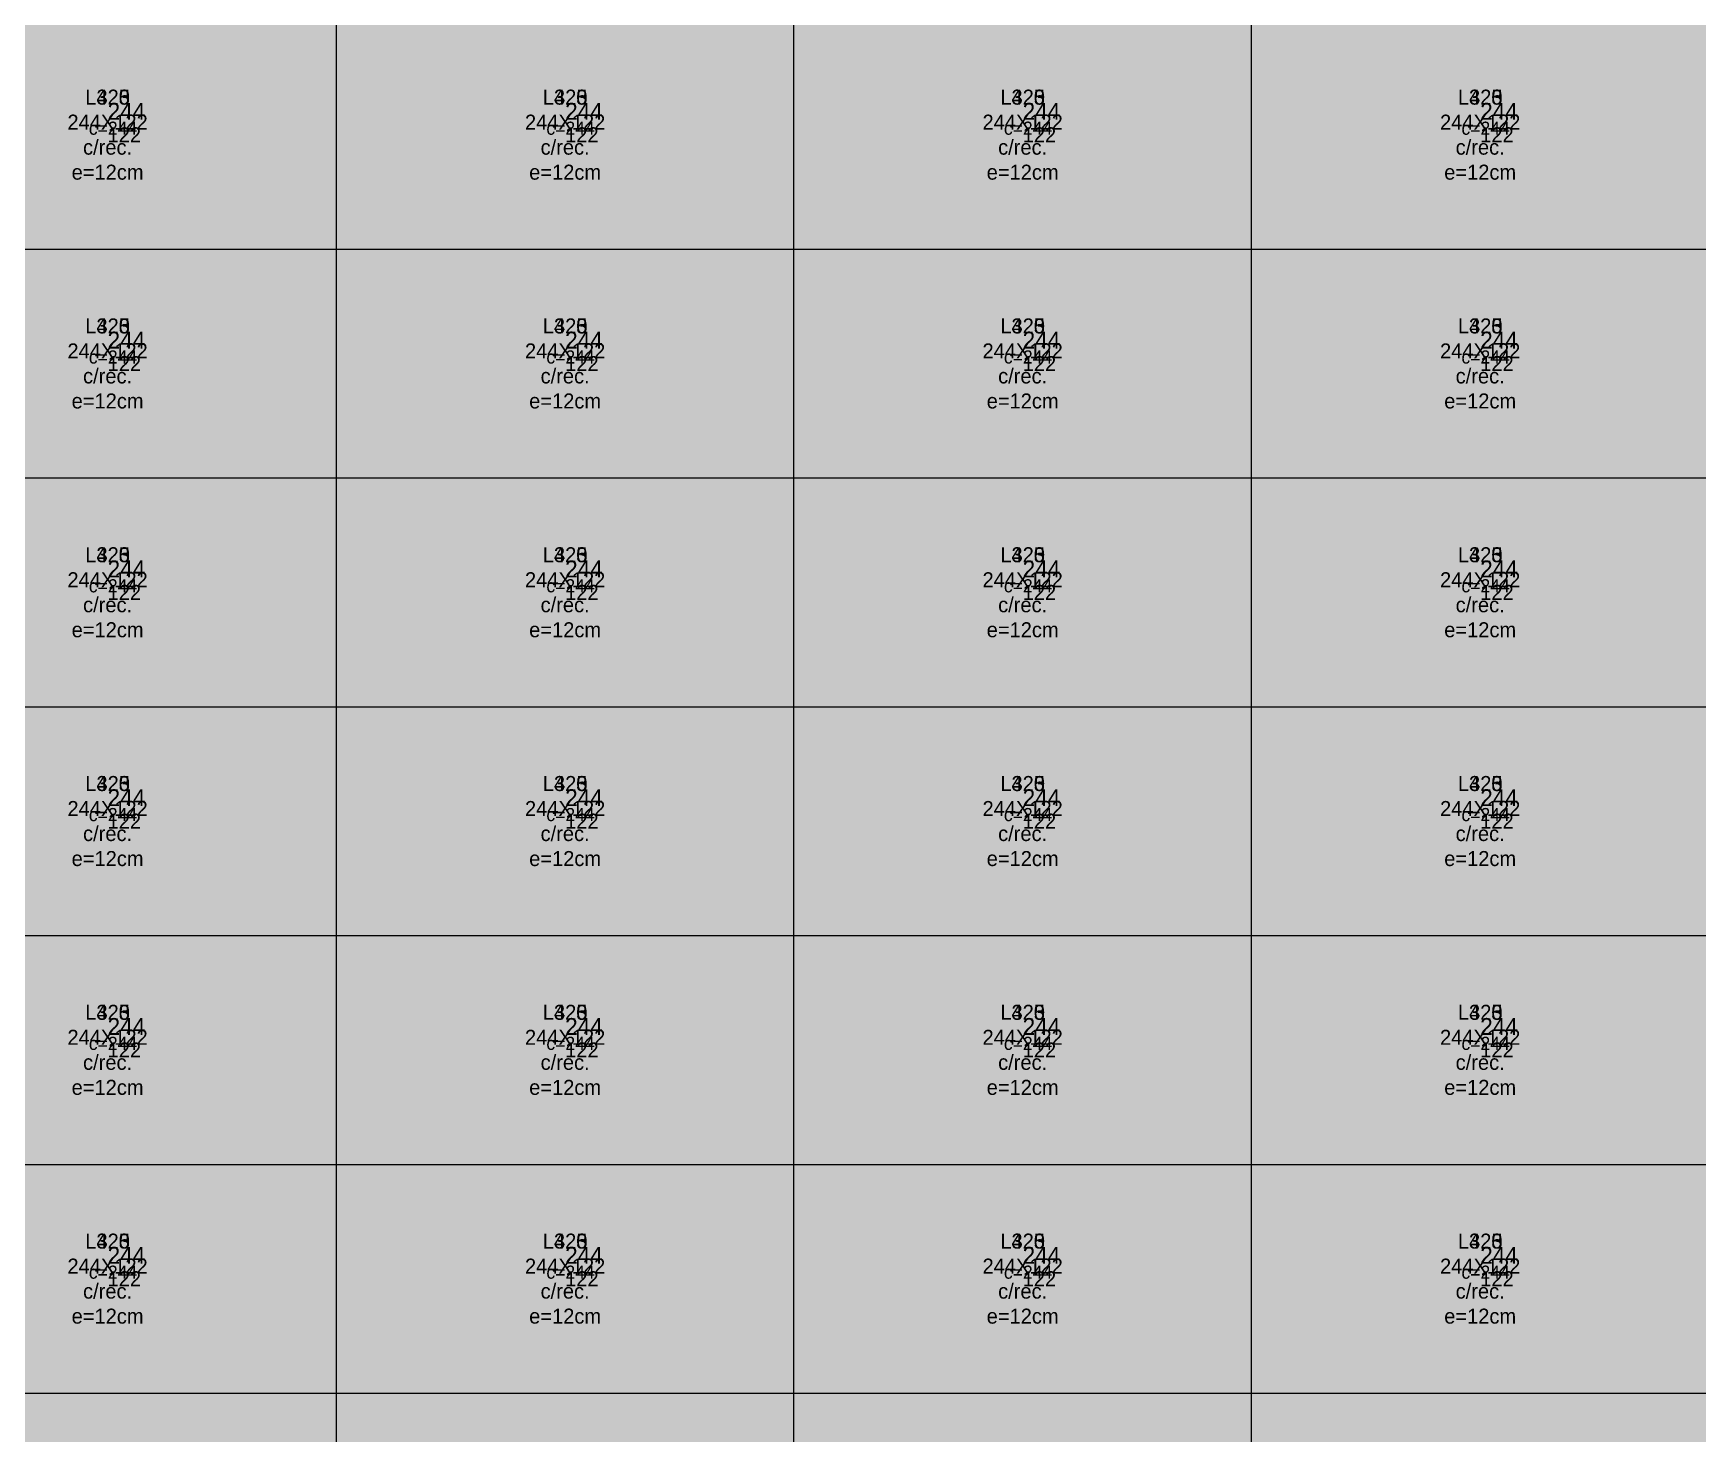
# Model space of a CAD drawing. Extents: x -13000 to 6245, y -61 to 2973.
# Drawn here: x 1790 to 2678, y 710 to 1457 of the extents above; entities that cross this region are included whole.
import ezdxf

# ---------------------------------------------------------------- set-up
doc = ezdxf.new("R2010")
doc.units = 0
for name, color, linetype in [('3', 3, 'Continuous'), ('4', 4, 'Continuous'), ('AUX00', 7, 'Continuous'), ('Hachura', 251, 'Continuous'), ('Painéis', 200, 'Continuous')]:
    doc.layers.add(name, color=color, linetype=linetype)

msp = doc.modelspace()

# ---------------------------------------------------------------- hatches: boundary and pattern name
at = {"layer": 'Hachura'}
h = msp.add_hatch(color=7, dxfattribs=at)
h.dxf.hatch_style = 1
h.paths.add_polyline_path([(0, 0), (6184.2, 0), (6184.2, 2970), (0, 2970)])
h = msp.add_hatch(color=7, dxfattribs=at)
h.dxf.hatch_style = 1
h.paths.add_polyline_path([(0, 0), (5984.2, 0), (5984.2, 2870), (0, 2870)])
h = msp.add_hatch(color=7, dxfattribs=at)
h.dxf.hatch_style = 1
h.paths.add_polyline_path([(0, 0), (5984.2, 0), (5984.2, 2870), (0, 2870)])

# ---------------------------------------------------------------- linework, layer by layer
at = {"layer": '3'}
for points in [[(1952, 0), (1952, 2970)], [(2196, 0), (2196, 2970)], [(2440, 0), (2440, 2970)], [(1952, 0), (1952, 2870)], [(1952, 0), (1952, 2870)], [(2196, 0), (2196, 2870)], [(2196, 0), (2196, 2870)], [(2440, 0), (2440, 2870)], [(2440, 0), (2440, 2870)], [(0, 1342), (5984.2, 1342)], [(0, 1342), (6184.2, 1342)], [(0, 1342), (5984.2, 1342)], [(0, 1220), (5984.2, 1220)], [(0, 1220), (6184.2, 1220)], [(0, 1220), (5984.2, 1220)], [(0, 1098), (5984.2, 1098)], [(0, 1098), (6184.2, 1098)], [(0, 1098), (5984.2, 1098)], [(0, 976), (5984.2, 976)], [(0, 976), (6184.2, 976)], [(0, 976), (5984.2, 976)], [(0, 854), (5984.2, 854)], [(0, 854), (6184.2, 854)], [(0, 854), (5984.2, 854)], [(0, 732), (5984.2, 732)], [(0, 732), (6184.2, 732)], [(0, 732), (5984.2, 732)]]:
    msp.add_lwpolyline(points, dxfattribs=at)
at = {"layer": 'Painéis', "lineweight": 18}
for p, q in [((1952, 0), (1952, 2970)), ((2196, 0), (2196, 2970)), ((2440, 0), (2440, 2970)), ((1952, 0), (1952, 2870)), ((1952, 0), (1952, 2870)), ((2196, 0), (2196, 2870)), ((2196, 0), (2196, 2870)), ((2440, 0), (2440, 2870)), ((2440, 0), (2440, 2870)), ((0, 1342), (5984.2, 1342)), ((0, 1342), (6184.2, 1342)), ((0, 1342), (5984.2, 1342)), ((0, 1220), (5984.2, 1220)), ((0, 1220), (6184.2, 1220)), ((0, 1220), (5984.2, 1220)), ((0, 1098), (5984.2, 1098)), ((0, 1098), (6184.2, 1098)), ((0, 1098), (5984.2, 1098)), ((0, 976), (5984.2, 976)), ((0, 976), (6184.2, 976)), ((0, 976), (5984.2, 976)), ((0, 854), (5984.2, 854)), ((0, 854), (6184.2, 854)), ((0, 854), (5984.2, 854)), ((0, 732), (5984.2, 732)), ((0, 732), (6184.2, 732)), ((0, 732), (5984.2, 732))]:
    msp.add_line(p, q, dxfattribs=at)

# ---------------------------------------------------------------- texts
at = {"layer": '3'}
for p in [(1820, 1403), (1820, 1403), (1820, 1403), (2064, 1403), (2064, 1403), (2064, 1403), (2308, 1403), (2308, 1403), (2308, 1403), (2552, 1403), (2552, 1403), (2552, 1403), (1820, 1281), (1820, 1281), (1820, 1281), (2064, 1281), (2064, 1281), (2064, 1281), (2308, 1281), (2308, 1281), (2308, 1281), (2552, 1281), (2552, 1281), (2552, 1281), (1820, 1159), (1820, 1159), (1820, 1159), (2064, 1159), (2064, 1159), (2064, 1159), (2308, 1159), (2308, 1159), (2308, 1159), (2552, 1159), (2552, 1159), (2552, 1159), (1820, 1037), (1820, 1037), (1820, 1037), (2064, 1037), (2064, 1037), (2064, 1037), (2308, 1037), (2308, 1037), (2308, 1037), (2552, 1037), (2552, 1037), (2552, 1037), (1820, 915), (1820, 915), (1820, 915), (2064, 915), (2064, 915), (2064, 915), (2308, 915), (2308, 915), (2308, 915), (2552, 915), (2552, 915), (2552, 915), (1820, 793), (1820, 793), (1820, 793), (2064, 793), (2064, 793), (2064, 793), (2308, 793), (2308, 793), (2308, 793), (2552, 793), (2552, 793), (2552, 793)]:
    msp.add_text('c=244', height=7, dxfattribs=at).set_placement(p)
at = {"layer": '4'}
for s, height, p in [('244', 9, (1830, 1411)), ('244', 9, (1830, 1411)), ('244', 9, (1830, 1411)), ('244', 9, (2074, 1411)), ('244', 9, (2074, 1411)), ('244', 9, (2074, 1411)), ('244', 9, (2318, 1411)), ('244', 9, (2318, 1411)), ('244', 9, (2318, 1411)), ('244', 9, (2562, 1411)), ('244', 9, (2562, 1411)), ('244', 9, (2562, 1411)), ('122', 8, (1830, 1399)), ('122', 8, (1830, 1399)), ('122', 8, (1830, 1399)), ('122', 8, (2074, 1399)), ('122', 8, (2074, 1399)), ('122', 8, (2074, 1399)), ('122', 8, (2318, 1399)), ('122', 8, (2318, 1399)), ('122', 8, (2318, 1399)), ('122', 8, (2562, 1399)), ('122', 8, (2562, 1399)), ('122', 8, (2562, 1399)), ('244', 9, (1830, 1289)), ('244', 9, (1830, 1289)), ('244', 9, (1830, 1289)), ('244', 9, (2074, 1289)), ('244', 9, (2074, 1289)), ('244', 9, (2074, 1289)), ('244', 9, (2318, 1289)), ('244', 9, (2318, 1289)), ('244', 9, (2318, 1289)), ('244', 9, (2562, 1289)), ('244', 9, (2562, 1289)), ('244', 9, (2562, 1289)), ('122', 8, (1830, 1277)), ('122', 8, (1830, 1277)), ('122', 8, (1830, 1277)), ('122', 8, (2074, 1277)), ('122', 8, (2074, 1277)), ('122', 8, (2074, 1277)), ('122', 8, (2318, 1277)), ('122', 8, (2318, 1277)), ('122', 8, (2318, 1277)), ('122', 8, (2562, 1277)), ('122', 8, (2562, 1277)), ('122', 8, (2562, 1277)), ('244', 9, (1830, 1167)), ('244', 9, (1830, 1167)), ('244', 9, (1830, 1167)), ('244', 9, (2074, 1167)), ('244', 9, (2074, 1167)), ('244', 9, (2074, 1167)), ('244', 9, (2318, 1167)), ('244', 9, (2318, 1167)), ('244', 9, (2318, 1167)), ('244', 9, (2562, 1167)), ('244', 9, (2562, 1167)), ('244', 9, (2562, 1167)), ('122', 8, (1830, 1155)), ('122', 8, (1830, 1155)), ('122', 8, (1830, 1155)), ('122', 8, (2074, 1155)), ('122', 8, (2074, 1155)), ('122', 8, (2074, 1155)), ('122', 8, (2318, 1155)), ('122', 8, (2318, 1155)), ('122', 8, (2318, 1155)), ('122', 8, (2562, 1155)), ('122', 8, (2562, 1155)), ('122', 8, (2562, 1155)), ('244', 9, (1830, 1045)), ('244', 9, (1830, 1045)), ('244', 9, (1830, 1045)), ('244', 9, (2074, 1045)), ('244', 9, (2074, 1045)), ('244', 9, (2074, 1045)), ('244', 9, (2318, 1045)), ('244', 9, (2318, 1045)), ('244', 9, (2318, 1045)), ('244', 9, (2562, 1045)), ('244', 9, (2562, 1045)), ('244', 9, (2562, 1045)), ('122', 8, (1830, 1033)), ('122', 8, (1830, 1033)), ('122', 8, (1830, 1033)), ('122', 8, (2074, 1033)), ('122', 8, (2074, 1033)), ('122', 8, (2074, 1033)), ('122', 8, (2318, 1033)), ('122', 8, (2318, 1033)), ('122', 8, (2318, 1033)), ('122', 8, (2562, 1033)), ('122', 8, (2562, 1033)), ('122', 8, (2562, 1033)), ('244', 9, (1830, 923)), ('244', 9, (1830, 923)), ('244', 9, (1830, 923)), ('244', 9, (2074, 923)), ('244', 9, (2074, 923)), ('244', 9, (2074, 923)), ('244', 9, (2318, 923)), ('244', 9, (2318, 923)), ('244', 9, (2318, 923)), ('244', 9, (2562, 923)), ('244', 9, (2562, 923)), ('244', 9, (2562, 923)), ('122', 8, (1830, 911)), ('122', 8, (1830, 911)), ('122', 8, (1830, 911)), ('122', 8, (2074, 911)), ('122', 8, (2074, 911)), ('122', 8, (2074, 911)), ('122', 8, (2318, 911)), ('122', 8, (2318, 911)), ('122', 8, (2318, 911)), ('122', 8, (2562, 911)), ('122', 8, (2562, 911)), ('122', 8, (2562, 911)), ('244', 9, (1830, 801)), ('244', 9, (1830, 801)), ('244', 9, (1830, 801)), ('244', 9, (2074, 801)), ('244', 9, (2074, 801)), ('244', 9, (2074, 801)), ('244', 9, (2318, 801)), ('244', 9, (2318, 801)), ('244', 9, (2318, 801)), ('244', 9, (2562, 801)), ('244', 9, (2562, 801)), ('244', 9, (2562, 801)), ('122', 8, (1830, 789)), ('122', 8, (1830, 789)), ('122', 8, (1830, 789)), ('122', 8, (2074, 789)), ('122', 8, (2074, 789)), ('122', 8, (2074, 789)), ('122', 8, (2318, 789)), ('122', 8, (2318, 789)), ('122', 8, (2318, 789)), ('122', 8, (2562, 789)), ('122', 8, (2562, 789)), ('122', 8, (2562, 789))]:
    msp.add_text(s, height=height, dxfattribs=at).set_placement(p)
at = {"layer": 'AUX00', "char_height": 8, "attachment_point": 5}
for s, insert in [('\\pxqc;L323^J244X122^Jc/rec.^Je=12cm', (1830, 1403)), ('\\pxqc;L325^J244X122^Jc/rec.^Je=12cm', (1830, 1403)), ('\\pxqc;L420^J244X122^Jc/rec.^Je=12cm', (1830, 1403)), ('\\pxqc;L323^J244X122^Jc/rec.^Je=12cm', (2074, 1403)), ('\\pxqc;L325^J244X122^Jc/rec.^Je=12cm', (2074, 1403)), ('\\pxqc;L420^J244X122^Jc/rec.^Je=12cm', (2074, 1403)), ('\\pxqc;L323^J244X122^Jc/rec.^Je=12cm', (2318, 1403)), ('\\pxqc;L325^J244X122^Jc/rec.^Je=12cm', (2318, 1403)), ('\\pxqc;L420^J244X122^Jc/rec.^Je=12cm', (2318, 1403)), ('\\pxqc;L323^J244X122^Jc/rec.^Je=12cm', (2562, 1403)), ('\\pxqc;L325^J244X122^Jc/rec.^Je=12cm', (2562, 1403)), ('\\pxqc;L420^J244X122^Jc/rec.^Je=12cm', (2562, 1403)), ('\\pxqc;L323^J244X122^Jc/rec.^Je=12cm', (1830, 1281)), ('\\pxqc;L325^J244X122^Jc/rec.^Je=12cm', (1830, 1281)), ('\\pxqc;L420^J244X122^Jc/rec.^Je=12cm', (1830, 1281)), ('\\pxqc;L323^J244X122^Jc/rec.^Je=12cm', (2074, 1281)), ('\\pxqc;L325^J244X122^Jc/rec.^Je=12cm', (2074, 1281)), ('\\pxqc;L420^J244X122^Jc/rec.^Je=12cm', (2074, 1281)), ('\\pxqc;L323^J244X122^Jc/rec.^Je=12cm', (2318, 1281)), ('\\pxqc;L325^J244X122^Jc/rec.^Je=12cm', (2318, 1281)), ('\\pxqc;L420^J244X122^Jc/rec.^Je=12cm', (2318, 1281)), ('\\pxqc;L323^J244X122^Jc/rec.^Je=12cm', (2562, 1281)), ('\\pxqc;L325^J244X122^Jc/rec.^Je=12cm', (2562, 1281)), ('\\pxqc;L420^J244X122^Jc/rec.^Je=12cm', (2562, 1281)), ('\\pxqc;L323^J244X122^Jc/rec.^Je=12cm', (1830, 1159)), ('\\pxqc;L325^J244X122^Jc/rec.^Je=12cm', (1830, 1159)), ('\\pxqc;L420^J244X122^Jc/rec.^Je=12cm', (1830, 1159)), ('\\pxqc;L323^J244X122^Jc/rec.^Je=12cm', (2074, 1159)), ('\\pxqc;L325^J244X122^Jc/rec.^Je=12cm', (2074, 1159)), ('\\pxqc;L420^J244X122^Jc/rec.^Je=12cm', (2074, 1159)), ('\\pxqc;L323^J244X122^Jc/rec.^Je=12cm', (2318, 1159)), ('\\pxqc;L325^J244X122^Jc/rec.^Je=12cm', (2318, 1159)), ('\\pxqc;L420^J244X122^Jc/rec.^Je=12cm', (2318, 1159)), ('\\pxqc;L323^J244X122^Jc/rec.^Je=12cm', (2562, 1159)), ('\\pxqc;L325^J244X122^Jc/rec.^Je=12cm', (2562, 1159)), ('\\pxqc;L420^J244X122^Jc/rec.^Je=12cm', (2562, 1159)), ('\\pxqc;L323^J244X122^Jc/rec.^Je=12cm', (1830, 1037)), ('\\pxqc;L325^J244X122^Jc/rec.^Je=12cm', (1830, 1037)), ('\\pxqc;L420^J244X122^Jc/rec.^Je=12cm', (1830, 1037)), ('\\pxqc;L323^J244X122^Jc/rec.^Je=12cm', (2074, 1037)), ('\\pxqc;L325^J244X122^Jc/rec.^Je=12cm', (2074, 1037)), ('\\pxqc;L420^J244X122^Jc/rec.^Je=12cm', (2074, 1037)), ('\\pxqc;L323^J244X122^Jc/rec.^Je=12cm', (2318, 1037)), ('\\pxqc;L325^J244X122^Jc/rec.^Je=12cm', (2318, 1037)), ('\\pxqc;L420^J244X122^Jc/rec.^Je=12cm', (2318, 1037)), ('\\pxqc;L323^J244X122^Jc/rec.^Je=12cm', (2562, 1037)), ('\\pxqc;L325^J244X122^Jc/rec.^Je=12cm', (2562, 1037)), ('\\pxqc;L420^J244X122^Jc/rec.^Je=12cm', (2562, 1037)), ('\\pxqc;L323^J244X122^Jc/rec.^Je=12cm', (1830, 915)), ('\\pxqc;L325^J244X122^Jc/rec.^Je=12cm', (1830, 915)), ('\\pxqc;L420^J244X122^Jc/rec.^Je=12cm', (1830, 915)), ('\\pxqc;L323^J244X122^Jc/rec.^Je=12cm', (2074, 915)), ('\\pxqc;L325^J244X122^Jc/rec.^Je=12cm', (2074, 915)), ('\\pxqc;L420^J244X122^Jc/rec.^Je=12cm', (2074, 915)), ('\\pxqc;L323^J244X122^Jc/rec.^Je=12cm', (2318, 915)), ('\\pxqc;L325^J244X122^Jc/rec.^Je=12cm', (2318, 915)), ('\\pxqc;L420^J244X122^Jc/rec.^Je=12cm', (2318, 915)), ('\\pxqc;L323^J244X122^Jc/rec.^Je=12cm', (2562, 915)), ('\\pxqc;L325^J244X122^Jc/rec.^Je=12cm', (2562, 915)), ('\\pxqc;L420^J244X122^Jc/rec.^Je=12cm', (2562, 915)), ('\\pxqc;L323^J244X122^Jc/rec.^Je=12cm', (1830, 793)), ('\\pxqc;L325^J244X122^Jc/rec.^Je=12cm', (1830, 793)), ('\\pxqc;L420^J244X122^Jc/rec.^Je=12cm', (1830, 793)), ('\\pxqc;L323^J244X122^Jc/rec.^Je=12cm', (2074, 793)), ('\\pxqc;L325^J244X122^Jc/rec.^Je=12cm', (2074, 793)), ('\\pxqc;L420^J244X122^Jc/rec.^Je=12cm', (2074, 793)), ('\\pxqc;L323^J244X122^Jc/rec.^Je=12cm', (2318, 793)), ('\\pxqc;L325^J244X122^Jc/rec.^Je=12cm', (2318, 793)), ('\\pxqc;L420^J244X122^Jc/rec.^Je=12cm', (2318, 793)), ('\\pxqc;L323^J244X122^Jc/rec.^Je=12cm', (2562, 793)), ('\\pxqc;L325^J244X122^Jc/rec.^Je=12cm', (2562, 793)), ('\\pxqc;L420^J244X122^Jc/rec.^Je=12cm', (2562, 793))]:
    msp.add_mtext(s, dxfattribs=dict(at, insert=insert))

doc.saveas('drawing.dxf')
